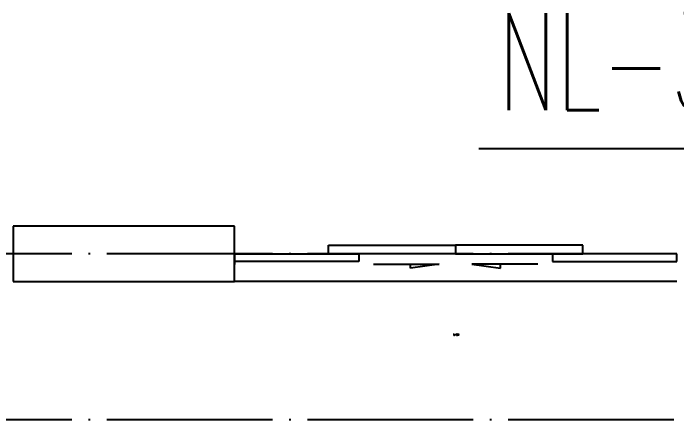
# Model space of a CAD drawing. Extents: x 27938 to 1507990, y 110129 to 923079.
# Drawn here: x 833967 to 836366, y 365024 to 366494 of the extents above; entities that cross this region are included whole.
import ezdxf

# ---------------------------------------------------------------- set-up
doc = ezdxf.new("R2010")
doc.units = 0
doc.header["$LTSCALE"] = 1000
doc.header["$MEASUREMENT"] = 0
doc.linetypes.add('DOTE', pattern=[2.42, 2, -0.2, 0.02, -0.2])
for name, color, linetype in [('DIM_凝结', 150, 'Continuous'), ('DOTE', 1, 'Continuous'), ('WALL', 9, 'Continuous'), ('WINDOW', 4, 'Continuous'), ('WINDOW_TEXT', 7, 'Continuous')]:
    doc.layers.add(name, color=color, linetype=linetype)
doc.styles.add('_TCH_WINDOW', font='SIMPLEX.shx', dxfattribs={"width": 0.7, "height": 3.5, "bigfont": 'GBCBIG.shx'})
doc.styles.add('_TWT_SERIAL', font='SIMPLEX', dxfattribs={"width": 0.8, "height": 3.5, "bigfont": 'HZTXT'})

# ---------------------------------------------------------------- blocks, each defined once
blk = doc.blocks.new('GDGDGDSDA')
at = {"layer": 'DOTE', "color": 0, "linetype": 'DOTE', "ltscale": 0.3}
for p, q in [((471334.8, 363358.3), (417334.8, 363358.3)), ((471334.8, 362758.3), (417334.8, 362758.3))]:
    blk.add_line(p, q, dxfattribs=at)
blk = doc.blocks.new('$DorLib2D$00000138')
at = {"color": 0, "linetype": 'Continuous'}
for p, q in [((-0.2875, 0), (-0.2875, 0.1538)), ((-0.2875, 0.1538), (0, 0.1538)), ((0, 0.1538), (0, 0)), ((0.2875, 0.1538), (0, 0.1538)), ((0.2875, 0), (0.2875, 0.1538)), ((-0.5, -0.1399), (-0.5, 0)), ((-0.5, 0), (-0.2188, 0)), ((0, 0), (-0.2875, 0)), ((-0.2188, 0), (-0.2188, -0.1399)), ((0, 0), (0.2875, 0)), ((0.2188, 0), (0.2188, -0.1399)), ((0.5, 0), (0.2188, 0)), ((0.5, 0), (0.5, -0.1946)), ((0.5, -0.1399), (0.5, 0)), ((-0.2188, -0.1399), (-0.5, -0.1399)), ((0.2188, -0.1399), (0.5, -0.1399)), ((-0.1857, -0.186), (-0.037, -0.186)), ((-0.037, -0.186), (-0.1019, -0.2583)), ((-0.1019, -0.2583), (-0.1019, -0.186)), ((0.1857, -0.186), (0.037, -0.186)), ((0.037, -0.186), (0.1019, -0.2583)), ((0.1019, -0.2583), (0.1019, -0.186))]:
    blk.add_line(p, q, dxfattribs=at)

msp = doc.modelspace()

# ---------------------------------------------------------------- linework, layer by layer
at = {"layer": 'DIM_凝结'}
msp.add_line((836676.6, 366003.6), (835650.4, 366003.6), dxfattribs=at)
at = {"layer": 'WALL', "color": 8}
for p, q in [((834766.5, 365723.7), (833966.6, 365723.7)), ((833966.6, 365723.7), (833966.6, 365523.7)), ((834766.5, 365523.7), (834766.5, 365723.7)), ((833966.6, 365523.7), (834766.5, 365523.7))]:
    msp.add_line(p, q, dxfattribs=at)
at = {"layer": 'WINDOW', "color": 8}
msp.add_line((836366.5, 365523.7), (834766.5, 365523.7), dxfattribs=at)

# ---------------------------------------------------------------- block references
at = {"layer": 'DOTE', "color": 169}
msp.add_blockref('GDGDGDSDA', (408581.8, 2265.4), dxfattribs=at)
at = {"layer": 'WINDOW', "color": 8}
ref = msp.add_blockref('$DorLib2D$00000138', (835566.5, 365623.7), dxfattribs=dict(at, xscale=1600, yscale=-200, zscale=1600, rotation=179.9999999989443))
ref.add_attrib('A', 'TLM1623', (835557.5, 365328.2), dxfattribs={"layer": 'WINDOW_TEXT', "color": 8, "ltscale": 0.5, "height": 5.95, "rotation": 360, "style": '_TCH_WINDOW', "width": 0.494118})

# ---------------------------------------------------------------- texts
at = {"layer": 'DIM_凝结', "color": 7, "style": '_TWT_SERIAL', "width": 0.64}
msp.add_text('NL-3', height=350, dxfattribs=at).set_placement((835720.4, 366143.6))

doc.saveas('drawing.dxf')
